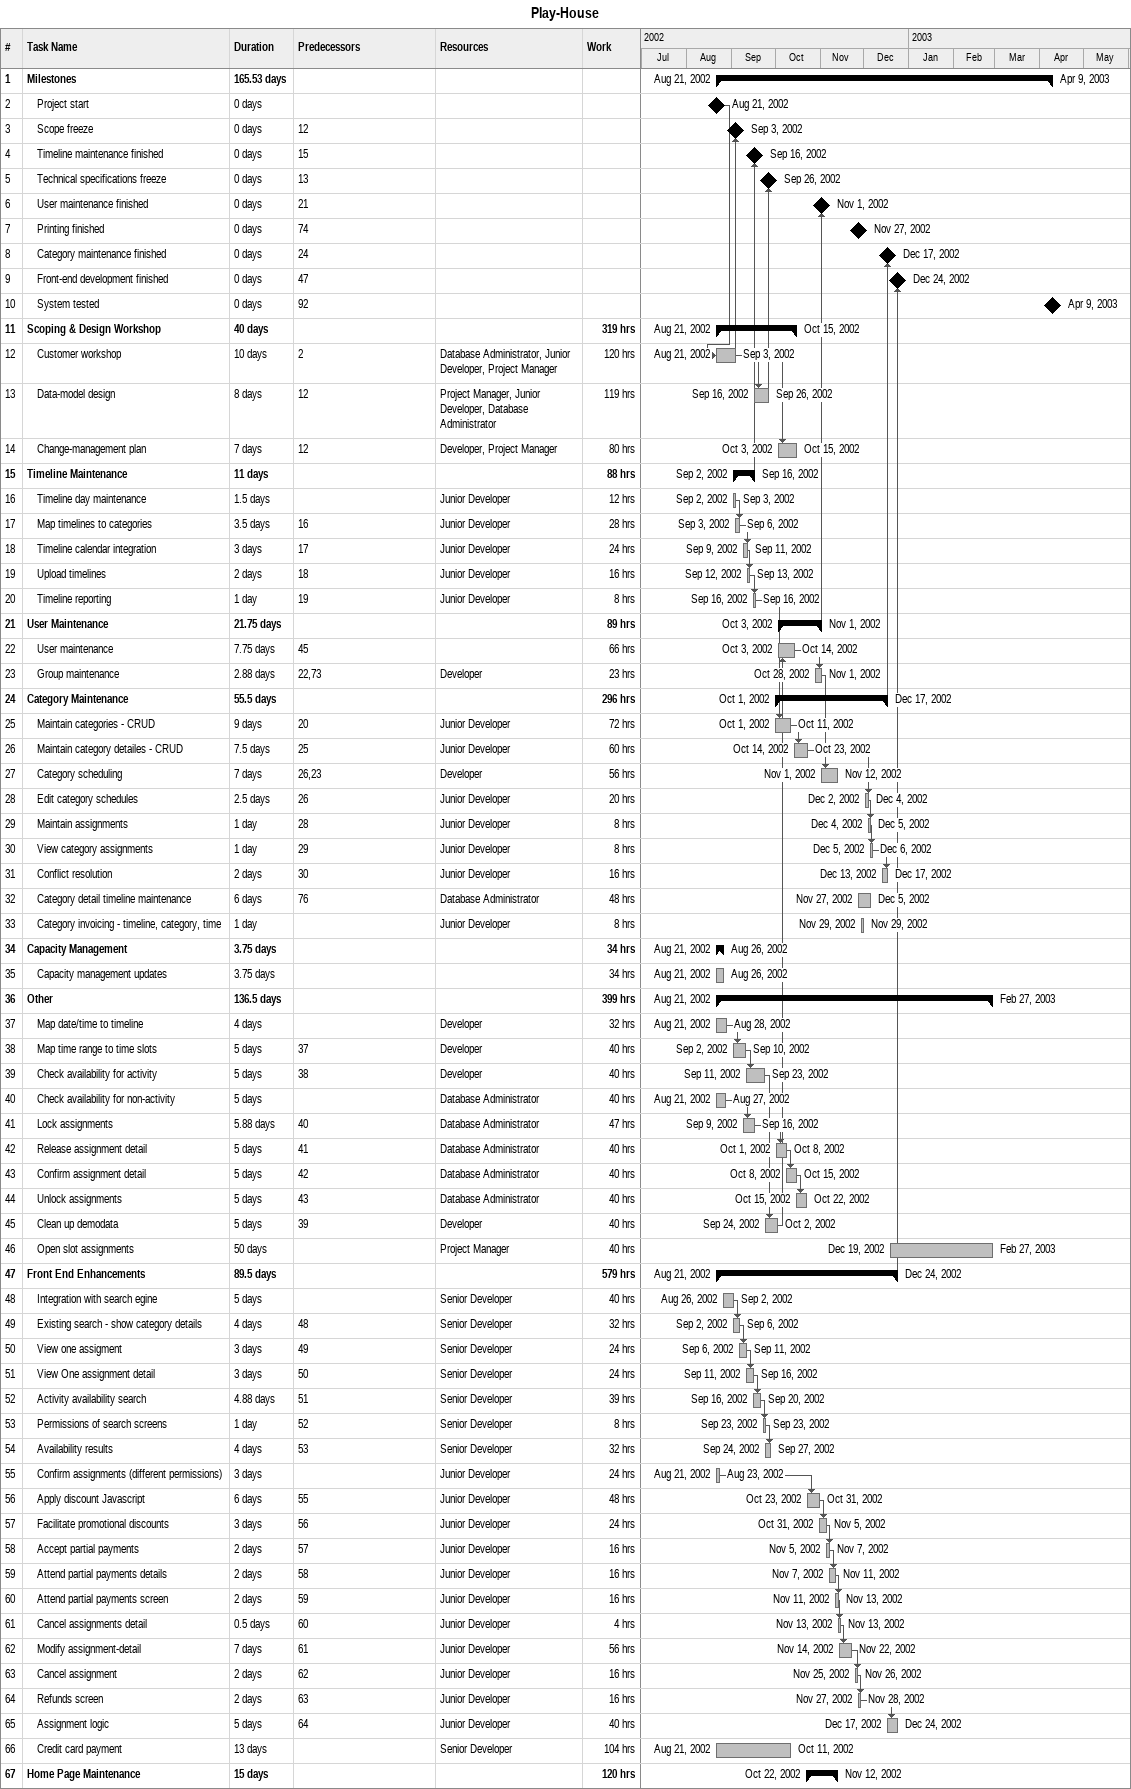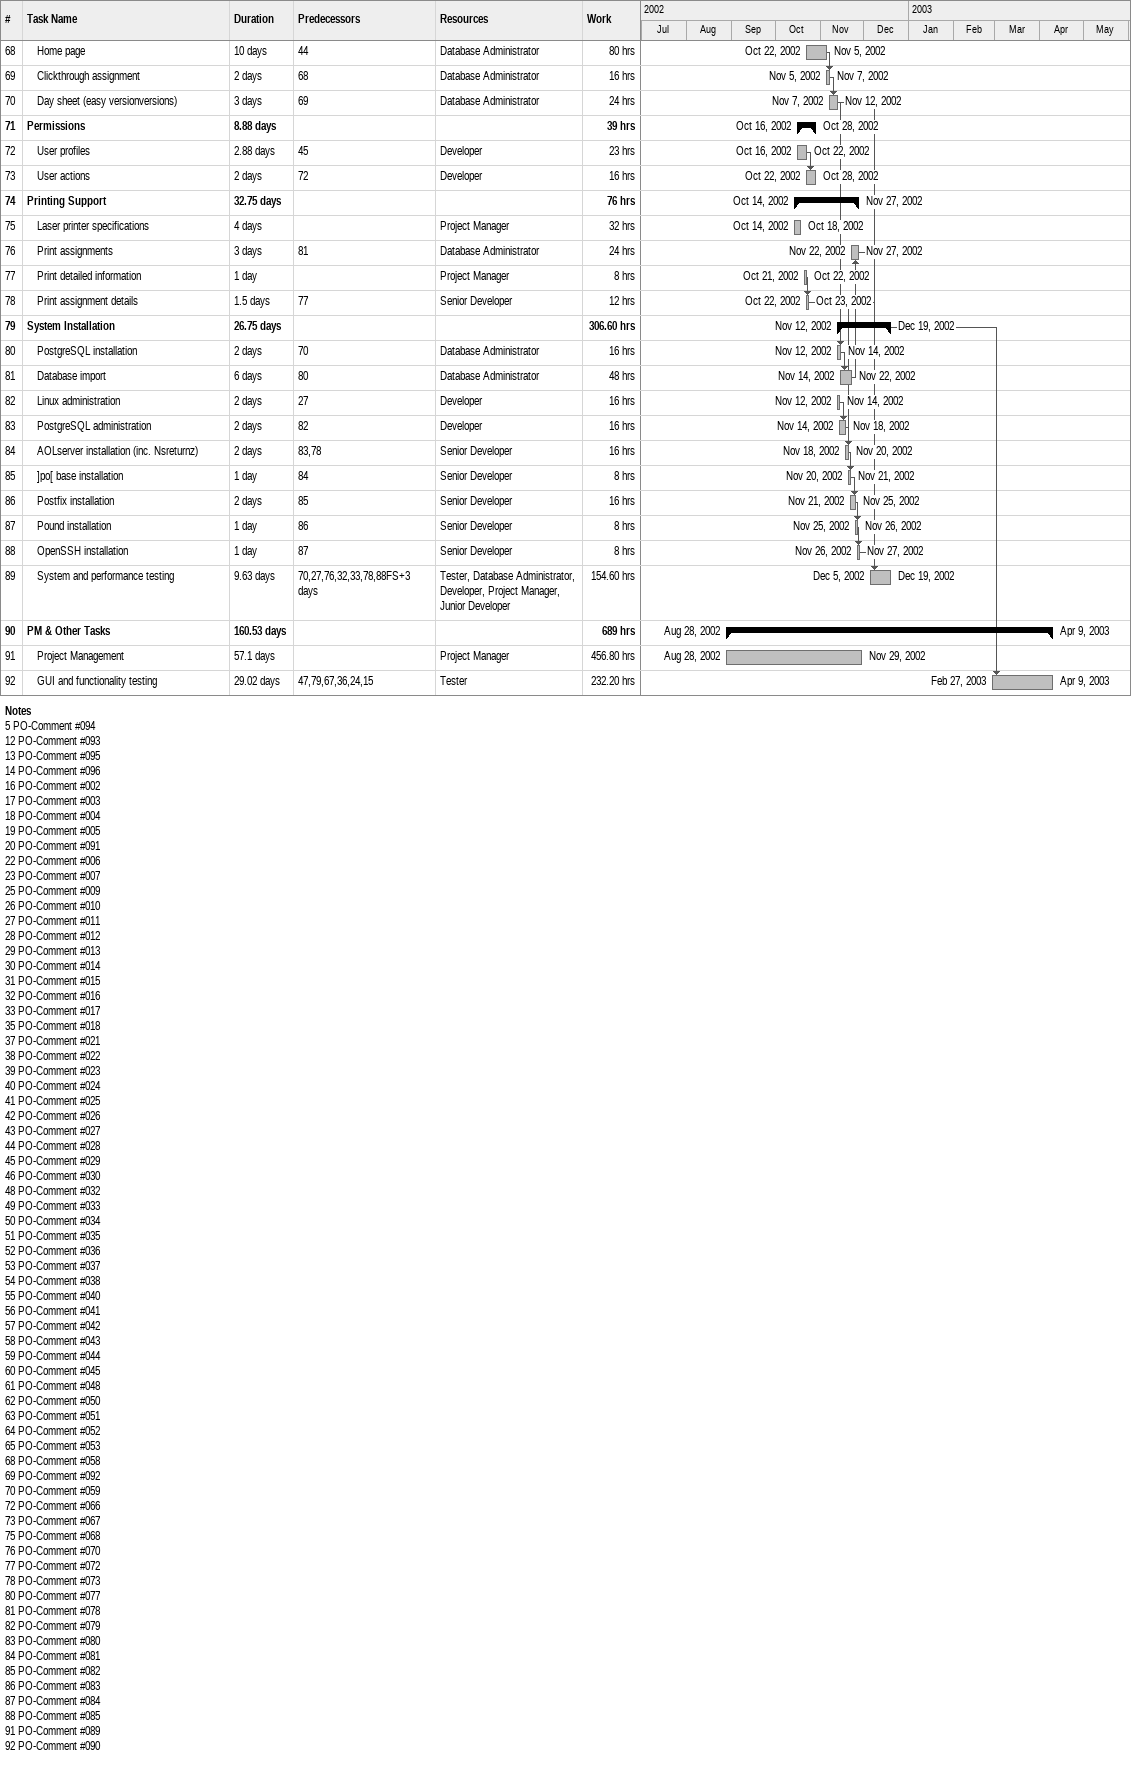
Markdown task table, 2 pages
Play-House

| ID | Level | Task | Duration | Start | Finish | Predecessors | Resources | Work (h) |
|---|---|---|---|---|---|---|---|---|
| 1 | 1 | **Milestones** | 165.53d | 2002-08-21 | 2003-04-09 |  |  |  |
| 2 | 2 | Project start | 0d | 2002-08-21 | 2002-08-21 |  |  |  |
| 3 | 2 | Scope freeze | 0d | 2002-09-03 | 2002-09-03 | 12 |  |  |
| 4 | 2 | Timeline maintenance finished | 0d | 2002-09-16 | 2002-09-16 | 15 |  |  |
| 5 | 2 | Technical specifications freeze | 0d | 2002-09-26 | 2002-09-26 | 13 |  |  |
| 6 | 2 | User maintenance finished | 0d | 2002-11-01 | 2002-11-01 | 21 |  |  |
| 7 | 2 | Printing finished | 0d | 2002-11-27 | 2002-11-27 | 74 |  |  |
| 8 | 2 | Category maintenance finished | 0d | 2002-12-17 | 2002-12-17 | 24 |  |  |
| 9 | 2 | Front-end development finished | 0d | 2002-12-24 | 2002-12-24 | 47 |  |  |
| 10 | 2 | System tested | 0d | 2003-04-09 | 2003-04-09 | 92 |  |  |
| 11 | 1 | **Scoping & Design Workshop** | 40d | 2002-08-21 | 2002-10-15 |  |  | 319 |
| 12 | 2 | Customer workshop | 10d | 2002-08-21 | 2002-09-03 | 2 | Database Administrator, Junior Developer, Project Manager | 120 |
| 13 | 2 | Data-model design | 8d | 2002-09-16 | 2002-09-26 | 12 | Project Manager, Junior Developer, Database Administrator | 119 |
| 14 | 2 | Change-management plan | 7d | 2002-10-03 | 2002-10-15 | 12 | Developer, Project Manager | 80 |
| 15 | 1 | **Timeline Maintenance** | 11d | 2002-09-02 | 2002-09-16 |  |  | 88 |
| 16 | 2 | Timeline day maintenance | 1.5d | 2002-09-02 | 2002-09-03 |  | Junior Developer | 12 |
| 17 | 2 | Map timelines to categories | 3.5d | 2002-09-03 | 2002-09-06 | 16 | Junior Developer | 28 |
| 18 | 2 | Timeline calendar integration | 3d | 2002-09-09 | 2002-09-11 | 17 | Junior Developer | 24 |
| 19 | 2 | Upload timelines | 2d | 2002-09-12 | 2002-09-13 | 18 | Junior Developer | 16 |
| 20 | 2 | Timeline reporting | 1d | 2002-09-16 | 2002-09-16 | 19 | Junior Developer | 8 |
| 21 | 1 | **User Maintenance** | 21.75d | 2002-10-03 | 2002-11-01 |  |  | 89 |
| 22 | 2 | User maintenance | 7.75d | 2002-10-03 | 2002-10-14 | 45 |  | 66 |
| 23 | 2 | Group maintenance | 2.88d | 2002-10-28 | 2002-11-01 | 22, 73 | Developer | 23 |
| 24 | 1 | **Category Maintenance** | 55.5d | 2002-10-01 | 2002-12-17 |  |  | 296 |
| 25 | 2 | Maintain categories - CRUD | 9d | 2002-10-01 | 2002-10-11 | 20 | Junior Developer | 72 |
| 26 | 2 | Maintain category detailes - CRUD | 7.5d | 2002-10-14 | 2002-10-23 | 25 | Junior Developer | 60 |
| 27 | 2 | Category scheduling | 7d | 2002-11-01 | 2002-11-12 | 26, 23 | Developer | 56 |
| 28 | 2 | Edit category schedules | 2.5d | 2002-12-02 | 2002-12-04 | 26 | Junior Developer | 20 |
| 29 | 2 | Maintain assignments | 1d | 2002-12-04 | 2002-12-05 | 28 | Junior Developer | 8 |
| 30 | 2 | View category assignments | 1d | 2002-12-05 | 2002-12-06 | 29 | Junior Developer | 8 |
| 31 | 2 | Conflict resolution | 2d | 2002-12-13 | 2002-12-17 | 30 | Junior Developer | 16 |
| 32 | 2 | Category detail timeline maintenance | 6d | 2002-11-27 | 2002-12-05 | 76 | Database Administrator | 48 |
| 33 | 2 | Category invoicing - timeline, category, time | 1d | 2002-11-29 | 2002-11-29 |  | Junior Developer | 8 |
| 34 | 1 | **Capacity Management** | 3.75d | 2002-08-21 | 2002-08-26 |  |  | 34 |
| 35 | 2 | Capacity management updates | 3.75d | 2002-08-21 | 2002-08-26 |  |  | 34 |
| 36 | 1 | **Other** | 136.5d | 2002-08-21 | 2003-02-27 |  |  | 399 |
| 37 | 2 | Map date/time to timeline | 4d | 2002-08-21 | 2002-08-28 |  | Developer | 32 |
| 38 | 2 | Map time range to time slots | 5d | 2002-09-02 | 2002-09-10 | 37 | Developer | 40 |
| 39 | 2 | Check availability for activity | 5d | 2002-09-11 | 2002-09-23 | 38 | Developer | 40 |
| 40 | 2 | Check availability for non-activity | 5d | 2002-08-21 | 2002-08-27 |  | Database Administrator | 40 |
| 41 | 2 | Lock assignments | 5.88d | 2002-09-09 | 2002-09-16 | 40 | Database Administrator | 47 |
| 42 | 2 | Release assignment detail | 5d | 2002-10-01 | 2002-10-08 | 41 | Database Administrator | 40 |
| 43 | 2 | Confirm assignment detail | 5d | 2002-10-08 | 2002-10-15 | 42 | Database Administrator | 40 |
| 44 | 2 | Unlock assignments | 5d | 2002-10-15 | 2002-10-22 | 43 | Database Administrator | 40 |
| 45 | 2 | Clean up demodata | 5d | 2002-09-24 | 2002-10-02 | 39 | Developer | 40 |
| 46 | 2 | Open slot assignments | 50d | 2002-12-19 | 2003-02-27 |  | Project Manager | 40 |
| 47 | 1 | **Front End Enhancements** | 89.5d | 2002-08-21 | 2002-12-24 |  |  | 579 |
| 48 | 2 | Integration with search egine | 5d | 2002-08-26 | 2002-09-02 |  | Senior Developer | 40 |
| 49 | 2 | Existing search - show category details | 4d | 2002-09-02 | 2002-09-06 | 48 | Senior Developer | 32 |
| 50 | 2 | View one assigment | 3d | 2002-09-06 | 2002-09-11 | 49 | Senior Developer | 24 |
| 51 | 2 | View One assignment detail | 3d | 2002-09-11 | 2002-09-16 | 50 | Senior Developer | 24 |
| 52 | 2 | Activity availability search | 4.88d | 2002-09-16 | 2002-09-20 | 51 | Senior Developer | 39 |
| 53 | 2 | Permissions of search screens | 1d | 2002-09-23 | 2002-09-23 | 52 | Senior Developer | 8 |
| 54 | 2 | Availability results | 4d | 2002-09-24 | 2002-09-27 | 53 | Senior Developer | 32 |
| 55 | 2 | Confirm assignments (different permissions) | 3d | 2002-08-21 | 2002-08-23 |  | Junior Developer | 24 |
| 56 | 2 | Apply discount Javascript | 6d | 2002-10-23 | 2002-10-31 | 55 | Junior Developer | 48 |
| 57 | 2 | Facilitate promotional discounts | 3d | 2002-10-31 | 2002-11-05 | 56 | Junior Developer | 24 |
| 58 | 2 | Accept partial payments | 2d | 2002-11-05 | 2002-11-07 | 57 | Junior Developer | 16 |
| 59 | 2 | Attend partial payments details | 2d | 2002-11-07 | 2002-11-11 | 58 | Junior Developer | 16 |
| 60 | 2 | Attend partial payments screen | 2d | 2002-11-11 | 2002-11-13 | 59 | Junior Developer | 16 |
| 61 | 2 | Cancel assignments detail | 0.5d | 2002-11-13 | 2002-11-13 | 60 | Junior Developer | 4 |
| 62 | 2 | Modify assignment-detail | 7d | 2002-11-14 | 2002-11-22 | 61 | Junior Developer | 56 |
| 63 | 2 | Cancel assignment | 2d | 2002-11-25 | 2002-11-26 | 62 | Junior Developer | 16 |
| 64 | 2 | Refunds screen | 2d | 2002-11-27 | 2002-11-28 | 63 | Junior Developer | 16 |
| 65 | 2 | Assignment logic | 5d | 2002-12-17 | 2002-12-24 | 64 | Junior Developer | 40 |
| 66 | 2 | Credit card payment | 13d | 2002-08-21 | 2002-10-11 |  | Senior Developer | 104 |
| 67 | 1 | **Home Page Maintenance** | 15d | 2002-10-22 | 2002-11-12 |  |  | 120 |
| 68 | 2 | Home page | 10d | 2002-10-22 | 2002-11-05 | 44 | Database Administrator | 80 |
| 69 | 2 | Clickthrough assignment | 2d | 2002-11-05 | 2002-11-07 | 68 | Database Administrator | 16 |
| 70 | 2 | Day sheet (easy versionversions) | 3d | 2002-11-07 | 2002-11-12 | 69 | Database Administrator | 24 |
| 71 | 1 | **Permissions** | 8.88d | 2002-10-16 | 2002-10-28 |  |  | 39 |
| 72 | 2 | User profiles | 2.88d | 2002-10-16 | 2002-10-22 | 45 | Developer | 23 |
| 73 | 2 | User actions | 2d | 2002-10-22 | 2002-10-28 | 72 | Developer | 16 |
| 74 | 1 | **Printing Support** | 32.75d | 2002-10-14 | 2002-11-27 |  |  | 76 |
| 75 | 2 | Laser printer specifications | 4d | 2002-10-14 | 2002-10-18 |  | Project Manager | 32 |
| 76 | 2 | Print assignments | 3d | 2002-11-22 | 2002-11-27 | 81 | Database Administrator | 24 |
| 77 | 2 | Print detailed information | 1d | 2002-10-21 | 2002-10-22 |  | Project Manager | 8 |
| 78 | 2 | Print assignment details | 1.5d | 2002-10-22 | 2002-10-23 | 77 | Senior Developer | 12 |
| 79 | 1 | **System Installation** | 26.75d | 2002-11-12 | 2002-12-19 |  |  | 306.60 |
| 80 | 2 | PostgreSQL installation | 2d | 2002-11-12 | 2002-11-14 | 70 | Database Administrator | 16 |
| 81 | 2 | Database import | 6d | 2002-11-14 | 2002-11-22 | 80 | Database Administrator | 48 |
| 82 | 2 | Linux administration | 2d | 2002-11-12 | 2002-11-14 | 27 | Developer | 16 |
| 83 | 2 | PostgreSQL administration | 2d | 2002-11-14 | 2002-11-18 | 82 | Developer | 16 |
| 84 | 2 | AOLserver installation (inc. Nsreturnz) | 2d | 2002-11-18 | 2002-11-20 | 83, 78 | Senior Developer | 16 |
| 85 | 2 | ]po[ base installation | 1d | 2002-11-20 | 2002-11-21 | 84 | Senior Developer | 8 |
| 86 | 2 | Postfix installation | 2d | 2002-11-21 | 2002-11-25 | 85 | Senior Developer | 16 |
| 87 | 2 | Pound installation | 1d | 2002-11-25 | 2002-11-26 | 86 | Senior Developer | 8 |
| 88 | 2 | OpenSSH installation | 1d | 2002-11-26 | 2002-11-27 | 87 | Senior Developer | 8 |
| 89 | 2 | System and performance testing | 9.63d | 2002-12-05 | 2002-12-19 | 70, 27, 76, 32, 33, 78, 88FS+3d | Tester, Database Administrator, Developer, Project Manager, Junior Developer | 154.60 |
| 90 | 1 | **PM & Other Tasks** | 160.53d | 2002-08-28 | 2003-04-09 |  |  | 689 |
| 91 | 2 | Project Management | 57.1d | 2002-08-28 | 2002-11-29 |  | Project Manager | 456.80 |
| 92 | 2 | GUI and functionality testing | 29.02d | 2003-02-27 | 2003-04-09 | 47, 79, 67, 36, 24, 15 | Tester | 232.20 |

Notes
- 5: PO-Comment #094
- 12: PO-Comment #093
- 13: PO-Comment #095
- 14: PO-Comment #096
- 16: PO-Comment #002
- 17: PO-Comment #003
- 18: PO-Comment #004
- 19: PO-Comment #005
- 20: PO-Comment #091
- 22: PO-Comment #006
- 23: PO-Comment #007
- 25: PO-Comment #009
- 26: PO-Comment #010
- 27: PO-Comment #011
- 28: PO-Comment #012
- 29: PO-Comment #013
- 30: PO-Comment #014
- 31: PO-Comment #015
- 32: PO-Comment #016
- 33: PO-Comment #017
- 35: PO-Comment #018
- 37: PO-Comment #021
- 38: PO-Comment #022
- 39: PO-Comment #023
- 40: PO-Comment #024
- 41: PO-Comment #025
- 42: PO-Comment #026
- 43: PO-Comment #027
- 44: PO-Comment #028
- 45: PO-Comment #029
- 46: PO-Comment #030
- 48: PO-Comment #032
- 49: PO-Comment #033
- 50: PO-Comment #034
- 51: PO-Comment #035
- 52: PO-Comment #036
- 53: PO-Comment #037
- 54: PO-Comment #038
- 55: PO-Comment #040
- 56: PO-Comment #041
- 57: PO-Comment #042
- 58: PO-Comment #043
- 59: PO-Comment #044
- 60: PO-Comment #045
- 61: PO-Comment #048
- 62: PO-Comment #050
- 63: PO-Comment #051
- 64: PO-Comment #052
- 65: PO-Comment #053
- 68: PO-Comment #058
- 69: PO-Comment #092
- 70: PO-Comment #059
- 72: PO-Comment #066
- 73: PO-Comment #067
- 75: PO-Comment #068
- 76: PO-Comment #070
- 77: PO-Comment #072
- 78: PO-Comment #073
- 80: PO-Comment #077
- 81: PO-Comment #078
- 82: PO-Comment #079
- 83: PO-Comment #080
- 84: PO-Comment #081
- 85: PO-Comment #082
- 86: PO-Comment #083
- 87: PO-Comment #084
- 88: PO-Comment #085
- 91: PO-Comment #089
- 92: PO-Comment #090
